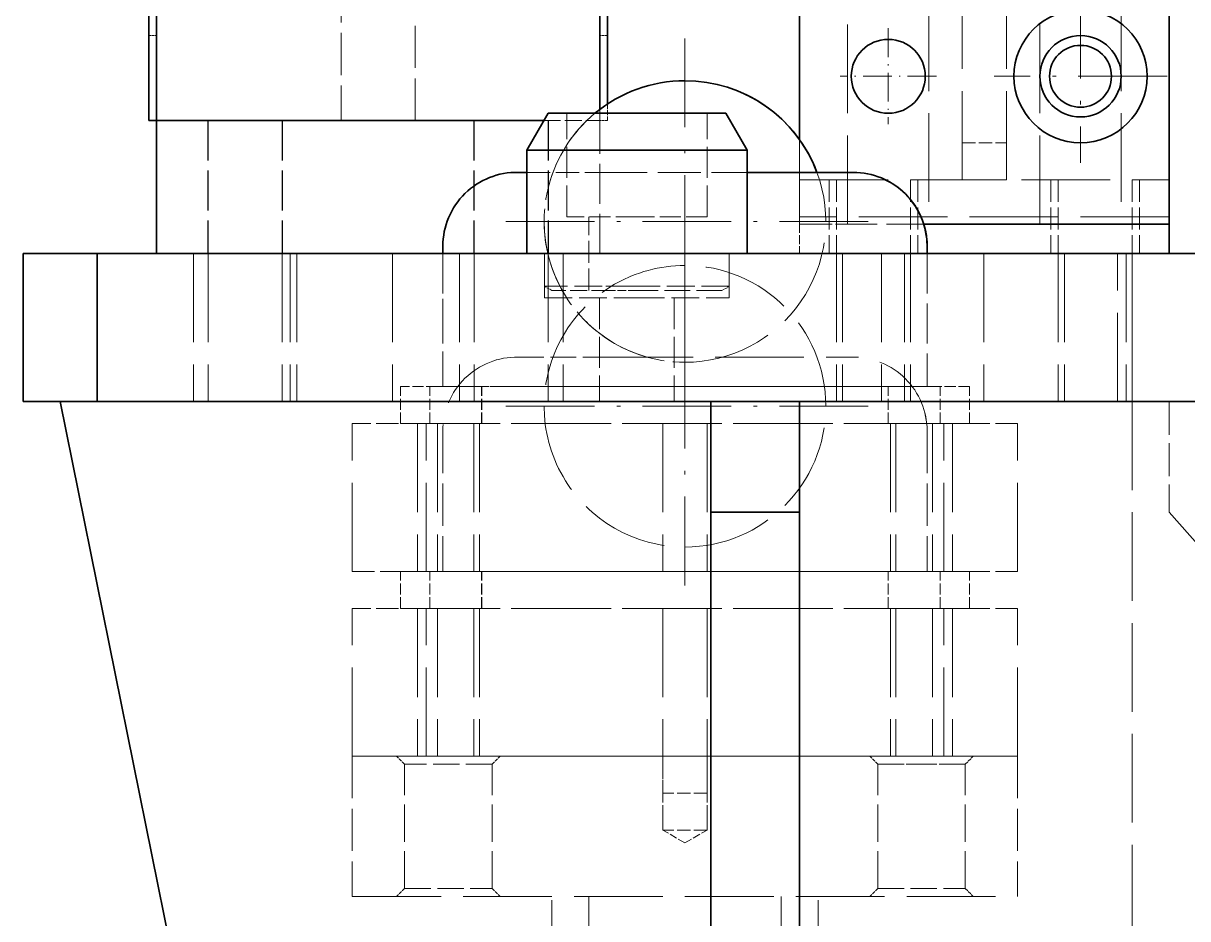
# Model space of a CAD drawing. Extents: x 0 to 18500, y -51 to 3802.
# Drawn here: x 2404.6 to 2562.1, y 1385.3 to 1506.5 of the extents above; entities that cross this region are included whole.
import ezdxf

# ---------------------------------------------------------------- set-up
doc = ezdxf.new("R2010")
doc.units = 0
doc.header["$MEASUREMENT"] = 0
for name, pattern in [('CENTER-HOKUTO', [23, 20, -1, 1, -1]), ('DASHDOT', [18.5, 12, -3, 0.5, -3]), ('DASHED', [15, 12, -3]), ('HIDDEN-HOKUTO', [3.8, 2.5, -1.3])]:
    doc.linetypes.add(name, pattern=pattern)
doc.layers.get('0').update_dxf_attribs({"linetype": 'CONTINUOUS'})
doc.layers.add('AM_7', color=2, linetype='CENTER-HOKUTO')
doc.layers.add('AM_HID', color=1, linetype='HIDDEN-HOKUTO')

msp = doc.modelspace()

# ---------------------------------------------------------------- linework, layer by layer
at = {"color": 7, "lineweight": 35}
for p, q in [((2421.62464, 1493.30492), (2421.62317, 1569.30492)), ((2422.62464, 1493.30492), (2422.62317, 1569.30492)), ((2482.62317, 1569.30626), (2482.62464, 1494.84361)), ((2483.62317, 1569.30632), (2483.62464, 1495.55138)), ((2422.62464, 1493.30492), (2422.62317, 1565.30492)), ((2482.62464, 1494.84471), (2482.62317, 1565.30626)), ((2559.62464, 1539.30644), (2559.62513, 1479.30644)), ((2509.62513, 1490.73088), (2509.62464, 1537.30602)), ((2559.62513, 1479.30644), (2559.62464, 1537.30644)), ((2422.62464, 1493.30492), (2475.03235, 1493.30614)), ((2422.62561, 1493.30492), (2475.03235, 1493.30614)), ((2559.62513, 1479.30644), (2526.41419, 1479.30614)), ((2404.62415, 1455.3062), (2404.62415, 1475.3062)), ((2414.62415, 1475.30626), (2629.62415, 1475.30675)), ((2414.62415, 1455.30626), (2414.62415, 1475.30626)), ((2409.62415, 1455.3062), (2497.62415, 1455.30638)), ((2409.62415, 1455.3062), (2449.62464, 1257.30626)), ((2414.62415, 1455.30626), (2639.62415, 1455.30681)), ((2509.62415, 1455.30644), (2649.62415, 1455.30681)), ((2497.62415, 1440.30644), (2497.62464, 1357.30651)), ((2509.62415, 1440.30651), (2509.62464, 1357.30651))]:
    msp.add_line(p, q, dxfattribs=at)
at = {"color": 7, "lineweight": 35, "ltscale": 0.025}
msp.add_line((2422.62464, 1493.30492), (2421.62464, 1493.30492), dxfattribs=at)
at = {"color": 7, "lineweight": 35, "ltscale": 0.45}
msp.add_line((2422.6261, 1475.30492), (2422.62561, 1493.30492), dxfattribs=at)
at = {"color": 7, "lineweight": 35, "ltscale": 0.144337}
for p, q in [((2475.61096, 1494.30638), (2472.72425, 1489.30638)), ((2499.63733, 1494.30644), (2502.52405, 1489.30644))]:
    msp.add_line(p, q, dxfattribs=at)
at = {"color": 7, "lineweight": 35, "ltscale": 0.173755}
msp.add_line((2482.56116, 1494.30638), (2475.61096, 1494.30638), dxfattribs=at)
at = {"color": 7, "lineweight": 35, "ltscale": 0.126575}
msp.add_line((2487.62415, 1494.30638), (2482.56116, 1494.30638), dxfattribs=at)
at = {"color": 7, "lineweight": 35, "ltscale": 0.30033}
msp.add_line((2499.63733, 1494.30644), (2487.62415, 1494.30638), dxfattribs=at)
at = {"color": 7, "lineweight": 35, "ltscale": 0.215509}
msp.add_line((2472.72425, 1489.30638), (2481.34461, 1489.30638), dxfattribs=at)
at = {"color": 7, "lineweight": 35, "ltscale": 0.35}
for p, q in [((2472.72425, 1475.30638), (2472.72425, 1489.30638)), ((2502.52405, 1475.30644), (2502.52405, 1489.30644))]:
    msp.add_line(p, q, dxfattribs=at)
at = {"color": 7, "lineweight": 35, "ltscale": 0.156989}
msp.add_line((2481.34461, 1489.30638), (2487.62415, 1489.30638), dxfattribs=at)
at = {"color": 7, "lineweight": 35, "ltscale": 0.372498}
msp.add_line((2487.62415, 1489.30638), (2502.52405, 1489.30644), dxfattribs=at)
at = {"color": 7, "lineweight": 35, "ltscale": 0.029175}
msp.add_line((2471.55725, 1486.30632), (2472.72425, 1486.30638), dxfattribs=at)
at = {"color": 7, "lineweight": 35, "ltscale": 0.358618}
msp.add_line((2502.52405, 1486.30638), (2516.86878, 1486.30644), dxfattribs=at)
at = {"color": 7, "lineweight": 35, "ltscale": 0.375}
for p, q in [((2527.12513, 1479.30614), (2542.12513, 1479.30626)), ((2497.62415, 1455.30644), (2497.62415, 1440.30644)), ((2509.62415, 1455.30651), (2509.62415, 1440.30651))]:
    msp.add_line(p, q, dxfattribs=at)
at = {"color": 7, "lineweight": 35, "ltscale": 0.1625}
msp.add_line((2553.12513, 1479.30638), (2559.62513, 1479.30644), dxfattribs=at)
at = {"color": 7, "lineweight": 35, "ltscale": 0.1}
msp.add_line((2559.62513, 1479.30644), (2559.62513, 1475.30644), dxfattribs=at)
at = {"color": 7, "lineweight": 35, "ltscale": 0.024995}
msp.add_line((2461.37439, 1476.30632), (2461.37439, 1475.30651), dxfattribs=at)
at = {"color": 7, "lineweight": 35, "ltscale": 0.024994}
msp.add_line((2526.87439, 1476.30651), (2526.87439, 1475.30675), dxfattribs=at)
at = {"color": 7, "lineweight": 35, "ltscale": 0.024997}
msp.add_line((2526.87439, 1476.30651), (2526.87439, 1475.30663), dxfattribs=at)
at = {"color": 7, "lineweight": 35, "ltscale": 0.024989}
msp.add_line((2526.87464, 1476.30644), (2526.87464, 1475.30687), dxfattribs=at)
at = {"color": 7, "lineweight": 35, "ltscale": 0.024992}
msp.add_line((2526.87464, 1476.30644), (2526.87464, 1475.30675), dxfattribs=at)
at = {"color": 7, "lineweight": 35, "ltscale": 0.024988}
msp.add_line((2526.87464, 1476.30638), (2526.87464, 1475.30687), dxfattribs=at)
at = {"color": 7, "lineweight": 35, "ltscale": 0.024986}
msp.add_line((2526.87488, 1476.30638), (2526.87488, 1475.30693), dxfattribs=at)
at = {"color": 7, "lineweight": 35, "ltscale": 0.024985}
msp.add_line((2526.87488, 1476.30638), (2526.87488, 1475.30699), dxfattribs=at)
at = {"color": 7, "lineweight": 35, "ltscale": 0.25}
for p, q in [((2414.62415, 1475.30626), (2404.62415, 1475.3062)), ((2404.62415, 1455.3062), (2414.62415, 1455.30626))]:
    msp.add_line(p, q, dxfattribs=at)
at = {"color": 7, "lineweight": 35, "ltscale": 0.3}
for p, q in [((2509.62415, 1455.30651), (2497.62415, 1455.30644)), ((2509.62415, 1440.30651), (2497.62415, 1440.30644))]:
    msp.add_line(p, q, dxfattribs=at)
at = {"color": 7, "lineweight": 35}
for centre, radius in [((2547.62513, 1499.30638), 9), ((2521.62513, 1499.30614), 5), ((2547.62513, 1499.30632), 5.5), ((2547.62513, 1499.30632), 4.188)]:
    msp.add_circle(centre, radius, dxfattribs=at)
for centre, radius, start, end in [((2494.12635, 1479.64672), 19.05912, 90.0063068, 129.7184063), ((2494.12415, 1479.65624), 19.0502, 20.4316964, 89.9996883), ((2494.12415, 1479.65618), 19.0502, 20.431763, 89.9996883), ((2494.12439, 1479.65618), 19.0502, 20.4318279, 89.9996883), ((2494.12464, 1479.65611), 19.0502, 20.4318962, 89.9996883), ((2494.12464, 1479.65611), 19.0502, 20.4319611, 89.9996883), ((2494.12464, 1479.65611), 19.0502, 20.4320277, 89.9996883), ((2494.12513, 1479.65642), 19.04981, 20.4315461, 64.829847), ((2471.37635, 1476.30498), 10.00223, 88.9643273, 179.9924098), ((2516.87439, 1476.30644), 10, 0.0001279, 90.031517), ((2516.87439, 1476.30644), 10, 0.0001279, 90.031517), ((2516.87464, 1476.30638), 10, 0.0001279, 90.031517), ((2516.87464, 1476.30638), 10, 0.0001279, 90.031517), ((2516.87464, 1476.30638), 10, 0.0001279, 90.031517), ((2516.87488, 1476.30638), 10, 0.0001279, 90.031517), ((2516.87488, 1476.30638), 10, 0.0001464, 64.8289249)]:
    msp.add_arc(centre, radius, start, end, dxfattribs=at)
at = {"layer": 'AM_7', "color": 2, "linetype": 'DASHDOT', "lineweight": 13}
for p, q in [((2547.62513, 1511.00633), (2547.62513, 1487.60631)), ((2494.12464, 1504.42137), (2494.12464, 1454.89134)), ((2559.32483, 1499.30638), (2535.92493, 1499.30638)), ((2518.88977, 1479.65636), (2469.3595, 1479.65636)), ((2494.12464, 1479.42137), (2494.12464, 1429.89134)), ((2518.88977, 1454.65636), (2469.35974, 1454.65636))]:
    msp.add_line(p, q, dxfattribs=at)
at = {"layer": 'AM_7', "color": 2, "linetype": 'DASHDOT', "lineweight": 13, "ltscale": 0.325}
for p, q in [((2521.62513, 1505.80614), (2521.62513, 1492.80614)), ((2528.12513, 1499.30614), (2515.12513, 1499.30614))]:
    msp.add_line(p, q, dxfattribs=at)
at = {"layer": 'AM_HID', "color": 1, "linetype": 'DASHED', "lineweight": 13}
for p, q in [((2509.62513, 1479.30602), (2509.62464, 1539.30602)), ((2531.62513, 1485.30626), (2531.62464, 1539.30626)), ((2537.62513, 1485.30626), (2537.62464, 1539.30626)), ((2516.12513, 1479.30608), (2516.12488, 1524.29076)), ((2527.12488, 1524.30614), (2527.12513, 1479.30614)), ((2542.12513, 1479.30626), (2542.12488, 1524.30626)), ((2553.12488, 1524.30638), (2553.12513, 1479.30638)), ((2509.62513, 1485.30602), (2559.62513, 1485.30644)), ((2559.62513, 1480.30644), (2509.62513, 1480.30602)), ((2414.62415, 1455.3062), (2414.62415, 1475.3062)), ((2414.62513, 1455.30614), (2414.62513, 1475.30614)), ((2414.62537, 1455.30608), (2414.62513, 1475.30608)), ((2422.6261, 1475.30492), (2472.72376, 1475.30602)), ((2427.6261, 1475.30614), (2427.6261, 1455.30614)), ((2427.6261, 1475.30614), (2427.6261, 1455.30614)), ((2429.62586, 1475.30614), (2429.6261, 1455.30614)), ((2439.62586, 1475.30614), (2439.6261, 1455.30614)), ((2440.70667, 1475.30626), (2440.70667, 1455.30626)), ((2441.6261, 1475.30614), (2441.6261, 1455.30614)), ((2441.6261, 1475.30614), (2441.6261, 1455.30614)), ((2454.54163, 1475.30632), (2454.54163, 1455.30632)), ((2463.6261, 1475.3062), (2463.6261, 1455.3062)), ((2463.6261, 1475.3062), (2463.6261, 1455.3062)), ((2465.62586, 1475.3062), (2465.6261, 1455.3062)), ((2475.62586, 1475.30626), (2475.6261, 1455.30626)), ((2477.6261, 1475.30626), (2477.6261, 1455.30626)), ((2477.6261, 1475.30626), (2477.6261, 1455.30626)), ((2509.62513, 1475.30602), (2559.62513, 1475.30644)), ((2514.62513, 1475.30632), (2514.62513, 1455.30632)), ((2515.43714, 1475.30632), (2515.43714, 1455.30632)), ((2520.70667, 1475.30651), (2520.70667, 1455.30651)), ((2523.81311, 1475.30638), (2523.81311, 1455.30638)), ((2524.62513, 1475.30638), (2524.62513, 1455.30638)), ((2534.54163, 1475.30651), (2534.54163, 1455.30651)), ((2544.62513, 1475.30638), (2544.62513, 1455.30638)), ((2545.43714, 1475.30638), (2545.43714, 1455.30638)), ((2552.62439, 1455.30651), (2552.62415, 1475.30651)), ((2553.81311, 1475.30638), (2553.81311, 1455.30638)), ((2554.62513, 1475.30644), (2554.62513, 1455.30644)), ((2554.62537, 1455.30638), (2554.62513, 1475.30638)), ((2483.21741, 1461.30638), (2516.86878, 1461.30644)), ((2527.62439, 1457.30651), (2460.62439, 1457.30632)), ((2478.42322, 1457.30638), (2526.87439, 1457.30651)), ((2554.62439, 1455.30657), (2554.62464, 1375.30657)), ((2449.12439, 1432.30626), (2449.12439, 1452.30626)), ((2457.9364, 1452.30626), (2457.9364, 1432.30626)), ((2457.93665, 1452.30626), (2457.93665, 1432.30626)), ((2457.93665, 1452.30626), (2457.93665, 1432.30626)), ((2457.93714, 1452.30626), (2457.93714, 1432.30626)), ((2529.12439, 1452.30651), (2459.12439, 1452.30632)), ((2459.12439, 1432.30632), (2459.12439, 1452.30632)), ((2459.12513, 1432.30626), (2459.12513, 1452.30626)), ((2527.62439, 1452.30651), (2460.62439, 1452.30632)), ((2460.6659, 1452.30632), (2460.6659, 1432.30632)), ((2460.6659, 1452.30626), (2460.66614, 1432.30626)), ((2460.66614, 1452.30626), (2460.66614, 1432.30626)), ((2460.66614, 1452.30626), (2460.66614, 1432.30626)), ((2460.66614, 1452.30626), (2460.66614, 1432.30626)), ((2460.66614, 1452.30626), (2460.66614, 1432.30626)), ((2460.66614, 1452.30626), (2460.66614, 1432.30626)), ((2460.66614, 1452.30626), (2460.66614, 1432.30626)), ((2460.66614, 1452.30626), (2460.66614, 1432.30626)), ((2460.66638, 1452.30626), (2460.66663, 1432.30626)), ((2460.66638, 1452.30626), (2460.66638, 1432.30626)), ((2460.66638, 1452.30626), (2460.66638, 1432.30626)), ((2460.66663, 1452.30626), (2460.66663, 1432.30626)), ((2460.66663, 1452.30626), (2460.66663, 1432.30626)), ((2465.58289, 1452.30632), (2465.58289, 1432.30632)), ((2465.58289, 1452.30632), (2465.58313, 1432.30632)), ((2465.58313, 1452.30632), (2465.58313, 1432.30632)), ((2465.58313, 1452.30626), (2465.58313, 1432.30626)), ((2465.58313, 1452.30626), (2465.58313, 1432.30626)), ((2465.58313, 1452.30626), (2465.58313, 1432.30626)), ((2465.58313, 1452.30626), (2465.58313, 1432.30626)), ((2465.58313, 1452.30626), (2465.58313, 1432.30626)), ((2465.58313, 1452.30626), (2465.58313, 1432.30626)), ((2465.58338, 1452.30626), (2465.58362, 1432.30626)), ((2465.58338, 1452.30626), (2465.58338, 1432.30626)), ((2465.58338, 1452.30626), (2465.58338, 1432.30626)), ((2465.58362, 1452.30626), (2465.58362, 1432.30626)), ((2465.58362, 1452.30626), (2465.58362, 1432.30626)), ((2466.31238, 1452.30632), (2466.31263, 1432.30632)), ((2466.31263, 1452.30626), (2466.31263, 1432.30626)), ((2466.31263, 1452.30626), (2466.31263, 1432.30626)), ((2466.31311, 1452.30626), (2466.31311, 1432.30626)), ((2491.12464, 1452.30638), (2491.12464, 1432.30638)), ((2491.12464, 1452.30638), (2491.12464, 1432.30638)), ((2491.12464, 1452.30632), (2491.12488, 1432.30632)), ((2491.12488, 1452.30632), (2491.12513, 1432.30632)), ((2497.12464, 1452.30638), (2497.12488, 1432.30638)), ((2497.12464, 1452.30638), (2497.12464, 1432.30638)), ((2497.12464, 1452.30638), (2497.12464, 1432.30638)), ((2497.12488, 1452.30632), (2497.12513, 1432.30632)), ((2521.9364, 1452.30651), (2521.9364, 1432.30651)), ((2521.93665, 1452.30638), (2521.93665, 1432.30638)), ((2521.93665, 1452.30638), (2521.93665, 1432.30638)), ((2521.93714, 1452.30638), (2521.93714, 1432.30638)), ((2522.6659, 1452.30651), (2522.6659, 1432.30651)), ((2522.6659, 1452.30651), (2522.66614, 1432.30651)), ((2522.66614, 1452.30644), (2522.66614, 1432.30644)), ((2522.66614, 1452.30644), (2522.66614, 1432.30644)), ((2522.66614, 1452.30644), (2522.66614, 1432.30644)), ((2522.66614, 1452.30644), (2522.66614, 1432.30644)), ((2522.66614, 1452.30644), (2522.66614, 1432.30644)), ((2522.66614, 1452.30638), (2522.66614, 1432.30638)), ((2522.66614, 1452.30638), (2522.66614, 1432.30638)), ((2522.66638, 1452.30638), (2522.66663, 1432.30638)), ((2522.66638, 1452.30638), (2522.66638, 1432.30638)), ((2522.66638, 1452.30638), (2522.66638, 1432.30638)), ((2522.66663, 1452.30638), (2522.66663, 1432.30638)), ((2522.66663, 1452.30638), (2522.66663, 1432.30638)), ((2527.58289, 1452.30651), (2527.58289, 1432.30651)), ((2527.58289, 1452.30651), (2527.58313, 1432.30651)), ((2527.58313, 1452.30651), (2527.58313, 1432.30651)), ((2527.58313, 1452.30651), (2527.58313, 1432.30651)), ((2527.58313, 1452.30644), (2527.58313, 1432.30644)), ((2527.58313, 1452.30644), (2527.58313, 1432.30644)), ((2527.58313, 1452.30644), (2527.58313, 1432.30644)), ((2527.58313, 1452.30644), (2527.58313, 1432.30644)), ((2527.58313, 1452.30644), (2527.58313, 1432.30644)), ((2527.58338, 1452.30638), (2527.58362, 1432.30638)), ((2527.58338, 1452.30638), (2527.58338, 1432.30638)), ((2527.58338, 1452.30638), (2527.58338, 1432.30638)), ((2527.58362, 1452.30638), (2527.58362, 1432.30638)), ((2527.58362, 1452.30638), (2527.58362, 1432.30638)), ((2529.12439, 1432.30651), (2529.12439, 1452.30651)), ((2529.12513, 1432.30638), (2529.12513, 1452.30638)), ((2530.31238, 1452.30651), (2530.31263, 1432.30651)), ((2530.31263, 1452.30644), (2530.31263, 1432.30644)), ((2530.31263, 1452.30644), (2530.31263, 1432.30644)), ((2530.31311, 1452.30638), (2530.31311, 1432.30638)), ((2539.12439, 1432.30651), (2539.12439, 1452.30651)), ((2559.62464, 1440.30651), (2634.62464, 1355.30675)), ((2529.12439, 1432.30651), (2459.12439, 1432.30632)), ((2527.62439, 1432.30651), (2460.62439, 1432.30632)), ((2478.42322, 1432.30638), (2526.87439, 1432.30651)), ((2449.12464, 1407.30626), (2449.12439, 1427.30626)), ((2457.93665, 1427.30626), (2457.93689, 1407.30626)), ((2457.93665, 1427.30626), (2457.93665, 1407.30626)), ((2457.93665, 1427.30626), (2457.93665, 1407.30626)), ((2457.93714, 1427.30626), (2457.93714, 1407.30626)), ((2529.12439, 1427.30651), (2459.12439, 1427.30632)), ((2459.12464, 1407.30632), (2459.12439, 1427.30632)), ((2459.12513, 1407.30626), (2459.12513, 1427.30626)), ((2527.62439, 1427.30651), (2460.62439, 1427.30632)), ((2460.6659, 1427.30632), (2460.66614, 1407.30632)), ((2460.66614, 1427.30626), (2460.66614, 1407.30626)), ((2460.66614, 1427.30626), (2460.66638, 1407.30626)), ((2460.66614, 1427.30626), (2460.66614, 1407.30626)), ((2460.66614, 1427.30626), (2460.66614, 1407.30626)), ((2460.66614, 1427.30626), (2460.66614, 1407.30626)), ((2460.66614, 1427.30626), (2460.66614, 1407.30626)), ((2460.66614, 1427.30626), (2460.66614, 1407.30626)), ((2460.66638, 1427.30626), (2460.66663, 1407.30626)), ((2460.66638, 1427.30626), (2460.66663, 1407.30626)), ((2460.66638, 1427.30626), (2460.66638, 1407.30626)), ((2460.66663, 1427.30626), (2460.66663, 1407.30626)), ((2460.66663, 1427.30626), (2460.66663, 1407.30626)), ((2460.66663, 1427.30626), (2460.66663, 1407.30626)), ((2465.58289, 1427.30632), (2465.58313, 1407.30632)), ((2465.58313, 1427.30632), (2465.58313, 1407.30632)), ((2465.58313, 1427.30632), (2465.58313, 1407.30632)), ((2465.58313, 1427.30626), (2465.58338, 1407.30626)), ((2465.58313, 1427.30626), (2465.58313, 1407.30626)), ((2465.58313, 1427.30626), (2465.58313, 1407.30626)), ((2465.58313, 1427.30626), (2465.58313, 1407.30626)), ((2465.58313, 1427.30626), (2465.58313, 1407.30626)), ((2465.58338, 1427.30626), (2465.58362, 1407.30626)), ((2465.58338, 1427.30626), (2465.58362, 1407.30626)), ((2465.58338, 1427.30626), (2465.58338, 1407.30626)), ((2465.58362, 1427.30626), (2465.58362, 1407.30626)), ((2465.58362, 1427.30626), (2465.58362, 1407.30626)), ((2465.58362, 1427.30626), (2465.58362, 1407.30626)), ((2466.31263, 1427.30632), (2466.31263, 1407.30632)), ((2466.31263, 1427.30626), (2466.31287, 1407.30626)), ((2466.31263, 1427.30626), (2466.31263, 1407.30626)), ((2466.31311, 1427.30626), (2466.31311, 1407.30626)), ((2491.12464, 1427.30638), (2491.12464, 1407.30638)), ((2491.12464, 1427.30638), (2491.12464, 1407.30638)), ((2491.12488, 1427.30632), (2491.12488, 1407.30632)), ((2491.12513, 1427.30632), (2491.12513, 1407.30632)), ((2497.12464, 1427.30638), (2497.12464, 1407.30638)), ((2497.12464, 1427.30638), (2497.12464, 1407.30638)), ((2497.12488, 1427.30638), (2497.12488, 1407.30638)), ((2497.12513, 1427.30632), (2497.12513, 1407.30632)), ((2521.93665, 1427.30651), (2521.93665, 1407.30651)), ((2521.93665, 1427.30638), (2521.93689, 1407.30638)), ((2521.93665, 1427.30638), (2521.93665, 1407.30638)), ((2521.93714, 1427.30638), (2521.93714, 1407.30638)), ((2522.6659, 1427.30651), (2522.66614, 1407.30651)), ((2522.66614, 1427.30651), (2522.66614, 1407.30651)), ((2522.66614, 1427.30644), (2522.66614, 1407.30644)), ((2522.66614, 1427.30644), (2522.66614, 1407.30644)), ((2522.66614, 1427.30644), (2522.66614, 1407.30644)), ((2522.66614, 1427.30644), (2522.66614, 1407.30644)), ((2522.66614, 1427.30644), (2522.66614, 1407.30644)), ((2522.66614, 1427.30638), (2522.66638, 1407.30638)), ((2522.66638, 1427.30638), (2522.66663, 1407.30638)), ((2522.66638, 1427.30638), (2522.66663, 1407.30638)), ((2522.66638, 1427.30638), (2522.66638, 1407.30638)), ((2522.66663, 1427.30638), (2522.66663, 1407.30638)), ((2522.66663, 1427.30638), (2522.66663, 1407.30638)), ((2522.66663, 1427.30638), (2522.66663, 1407.30638)), ((2527.58289, 1427.30651), (2527.58313, 1407.30651)), ((2527.58313, 1427.30651), (2527.58313, 1407.30651)), ((2527.58313, 1427.30651), (2527.58313, 1407.30651)), ((2527.58313, 1427.30651), (2527.58313, 1407.30651)), ((2527.58313, 1427.30644), (2527.58338, 1407.30644)), ((2527.58313, 1427.30644), (2527.58313, 1407.30644)), ((2527.58313, 1427.30644), (2527.58313, 1407.30644)), ((2527.58313, 1427.30644), (2527.58313, 1407.30644)), ((2527.58338, 1427.30644), (2527.58338, 1407.30644)), ((2527.58338, 1427.30638), (2527.58362, 1407.30638)), ((2527.58338, 1427.30638), (2527.58362, 1407.30638)), ((2527.58362, 1427.30638), (2527.58362, 1407.30638)), ((2527.58362, 1427.30638), (2527.58362, 1407.30638)), ((2527.58362, 1427.30638), (2527.58362, 1407.30638)), ((2529.12464, 1407.30651), (2529.12439, 1427.30651)), ((2529.12513, 1407.30638), (2529.12513, 1427.30638)), ((2530.31263, 1427.30651), (2530.31263, 1407.30651)), ((2530.31263, 1427.30644), (2530.31287, 1407.30644)), ((2530.31263, 1427.30644), (2530.31263, 1407.30644)), ((2530.31311, 1427.30638), (2530.31311, 1407.30638)), ((2539.12464, 1407.30651), (2539.12439, 1427.30651)), ((2449.12464, 1407.30626), (2539.12464, 1407.30651)), ((2529.12464, 1407.30651), (2459.12464, 1407.30632)), ((2449.12464, 1388.30626), (2539.12464, 1388.30651)), ((2476.12488, 1255.80638), (2476.12464, 1388.30638)), ((2476.12513, 1255.80626), (2476.12488, 1388.30632)), ((2476.12513, 1255.80626), (2476.12488, 1388.30626)), ((2476.12561, 1255.80626), (2476.12513, 1388.30626)), ((2481.12464, 1388.30638), (2481.12488, 1309.80638)), ((2481.12513, 1388.30626), (2481.12513, 1309.80626)), ((2507.12464, 1388.30638), (2507.12488, 1309.80638)), ((2507.12513, 1388.30638), (2507.12513, 1309.80638)), ((2512.12488, 1255.80638), (2512.12464, 1388.30644)), ((2512.12513, 1255.80638), (2512.12488, 1388.30638)), ((2512.12513, 1255.80638), (2512.12488, 1388.30638)), ((2512.12561, 1255.80638), (2512.12513, 1388.30638))]:
    msp.add_line(p, q, dxfattribs=at)
at = {"layer": 'AM_HID', "color": 1, "linetype": 'DASHED', "lineweight": 13, "ltscale": 0.475}
for p, q in [((2447.62537, 1512.30553), (2447.62561, 1493.30553)), ((2457.62561, 1493.30571), (2457.62537, 1512.30571)), ((2461.37439, 1476.30626), (2461.37464, 1457.30626)), ((2461.37464, 1476.30626), (2461.37464, 1457.30626)), ((2461.37464, 1476.30626), (2461.37464, 1457.30626)), ((2461.37464, 1476.30626), (2461.37464, 1457.30626)), ((2461.37488, 1476.30626), (2461.37488, 1457.30626)), ((2461.37488, 1476.30626), (2461.37513, 1457.30626)), ((2461.37439, 1451.30632), (2461.37439, 1432.30632)), ((2461.37464, 1451.30626), (2461.37464, 1432.30626)), ((2461.37464, 1451.30626), (2461.37488, 1432.30626)), ((2461.37464, 1451.30626), (2461.37464, 1432.30626)), ((2461.37464, 1451.30626), (2461.37464, 1432.30626)), ((2461.37488, 1451.30626), (2461.37513, 1432.30626)), ((2461.37513, 1451.30626), (2461.37513, 1432.30626)), ((2526.87439, 1451.30651), (2526.87439, 1432.30651)), ((2526.87464, 1451.30651), (2526.87464, 1432.30651)), ((2526.87464, 1451.30644), (2526.87464, 1432.30644)), ((2526.87464, 1451.30644), (2526.87464, 1432.30644)), ((2526.87464, 1451.30638), (2526.87488, 1432.30638)), ((2526.87488, 1451.30638), (2526.87513, 1432.30638)), ((2526.87513, 1451.30638), (2526.87513, 1432.30638)), ((2449.12464, 1407.30626), (2449.12464, 1388.30626)), ((2539.12464, 1407.30651), (2539.12464, 1388.30651))]:
    msp.add_line(p, q, dxfattribs=at)
at = {"layer": 'AM_HID', "color": 1, "linetype": 'DASHED', "lineweight": 13, "ltscale": 0.025}
for p, q in [((2421.62464, 1504.80492), (2422.62464, 1504.80492)), ((2421.62464, 1504.80486), (2422.62464, 1504.80492)), ((2483.62464, 1504.80626), (2482.62464, 1504.80626)), ((2483.62464, 1504.80626), (2482.62464, 1504.80626)), ((2483.62464, 1493.30632), (2482.62464, 1493.30626))]:
    msp.add_line(p, q, dxfattribs=at)
at = {"layer": 'AM_HID', "color": 1, "linetype": 'DASHED', "lineweight": 13, "ltscale": 0.038461}
msp.add_line((2482.62464, 1493.30626), (2482.62464, 1494.84471), dxfattribs=at)
at = {"layer": 'AM_HID', "color": 1, "linetype": 'DASHED', "lineweight": 13, "ltscale": 0.038434}
msp.add_line((2482.62464, 1494.84361), (2482.62464, 1493.30626), dxfattribs=at)
at = {"layer": 'AM_HID', "color": 1, "linetype": 'DASHED', "lineweight": 13, "ltscale": 0.056126}
msp.add_line((2483.62464, 1495.55138), (2483.62464, 1493.30632), dxfattribs=at)
at = {"layer": 'AM_HID', "color": 1, "linetype": 'DASHED', "lineweight": 13, "ltscale": 0.45}
for p, q in [((2429.57288, 1493.3051), (2429.57312, 1475.3051)), ((2429.57288, 1493.30504), (2429.57337, 1475.30504)), ((2429.62586, 1493.30504), (2429.6261, 1475.30504)), ((2439.62586, 1493.30528), (2439.6261, 1475.30528)), ((2439.67884, 1493.30528), (2439.67932, 1475.30528)), ((2439.67884, 1493.30528), (2439.67932, 1475.30528)), ((2465.57288, 1493.3059), (2465.57312, 1475.3059)), ((2465.57288, 1493.3059), (2465.57337, 1475.3059)), ((2465.62586, 1493.3059), (2465.6261, 1475.3059)), ((2475.62586, 1493.30614), (2475.6261, 1475.30614)), ((2475.67884, 1493.30614), (2475.67932, 1475.30614)), ((2475.67884, 1493.30608), (2475.67932, 1475.30608)), ((2482.6261, 1475.30626), (2482.62561, 1493.30626))]:
    msp.add_line(p, q, dxfattribs=at)
at = {"layer": 'AM_HID', "color": 1, "linetype": 'DASHED', "lineweight": 13, "ltscale": 0.25}
for p, q in [((2457.62561, 1493.30571), (2447.62561, 1493.30553)), ((2513.62513, 1485.30608), (2513.62513, 1475.30608)), ((2514.62513, 1485.30608), (2514.62537, 1475.30608)), ((2524.62513, 1485.30614), (2524.62537, 1475.30614)), ((2525.62513, 1485.30614), (2525.62513, 1475.30614)), ((2543.62513, 1485.30632), (2543.62537, 1475.30632)), ((2544.62513, 1485.30632), (2544.62513, 1475.30632)), ((2554.62513, 1485.30638), (2554.62513, 1475.30638)), ((2555.62513, 1485.30638), (2555.62537, 1475.30638)), ((2481.12415, 1470.30638), (2481.12415, 1480.30638)), ((2494.12415, 1470.30638), (2494.12415, 1480.30638)), ((2459.12439, 1452.30632), (2449.12439, 1452.30626)), ((2539.12439, 1452.30651), (2529.12439, 1452.30651)), ((2449.12439, 1432.30626), (2459.12439, 1432.30632)), ((2539.12439, 1432.30651), (2529.12439, 1432.30651)), ((2459.12439, 1427.30632), (2449.12439, 1427.30626)), ((2539.12439, 1427.30651), (2529.12439, 1427.30651)), ((2449.12464, 1407.30626), (2459.12464, 1407.30632)), ((2491.12464, 1397.30638), (2491.12464, 1407.30638)), ((2491.12513, 1397.30632), (2491.12513, 1407.30632)), ((2497.12464, 1397.30638), (2497.12464, 1407.30638)), ((2497.12513, 1397.30632), (2497.12513, 1407.30632)), ((2539.12464, 1407.30651), (2529.12464, 1407.30651))]:
    msp.add_line(p, q, dxfattribs=at)
at = {"layer": 'AM_HID', "color": 1, "linetype": 'DASHED', "lineweight": 13, "ltscale": 0.189832}
msp.add_line((2475.03235, 1493.30614), (2482.62561, 1493.30626), dxfattribs=at)
at = {"layer": 'AM_HID', "color": 1, "linetype": 'DASHED', "lineweight": 13, "ltscale": 0.189807}
msp.add_line((2475.03235, 1493.30614), (2482.62464, 1493.30626), dxfattribs=at)
at = {"layer": 'AM_HID', "color": 1, "linetype": 'DASHED', "lineweight": 13, "ltscale": 0.35}
for p, q in [((2478.12415, 1480.30638), (2478.12415, 1494.30638)), ((2497.12415, 1480.30638), (2497.12415, 1494.30638)), ((2482.57117, 1469.30638), (2482.57117, 1455.30638)), ((2492.67713, 1469.30638), (2492.67737, 1455.30638))]:
    msp.add_line(p, q, dxfattribs=at)
at = {"layer": 'AM_HID', "color": 1, "linetype": 'DASHED', "lineweight": 13, "ltscale": 0.285622}
msp.add_line((2509.62513, 1479.30602), (2509.62513, 1490.73088), dxfattribs=at)
at = {"layer": 'AM_HID', "color": 1, "linetype": 'DASHED', "lineweight": 13, "ltscale": 0.15}
for p, q in [((2531.62513, 1490.3062), (2537.62513, 1490.30626)), ((2537.62513, 1485.30626), (2531.62513, 1485.30626)), ((2475.12415, 1475.30638), (2475.12415, 1469.30638)), ((2500.12415, 1475.30644), (2500.12415, 1469.30644)), ((2497.12464, 1402.30638), (2491.12464, 1402.30638)), ((2497.12464, 1402.30638), (2491.12464, 1402.30638)), ((2497.12464, 1397.30638), (2491.12464, 1397.30638)), ((2497.12464, 1397.30638), (2491.12464, 1397.30638)), ((2497.12464, 1397.30638), (2491.12464, 1397.30638)), ((2497.12464, 1397.30638), (2491.12464, 1397.30638)), ((2497.12488, 1397.30638), (2491.12488, 1397.30632)), ((2497.12488, 1397.30638), (2491.12488, 1397.30632)), ((2497.12513, 1397.30632), (2491.12513, 1397.30632)), ((2497.12513, 1397.30632), (2491.12513, 1397.30632))]:
    msp.add_line(p, q, dxfattribs=at)
at = {"layer": 'AM_HID', "color": 1, "linetype": 'DASHED', "lineweight": 13, "ltscale": 0.372498}
for p, q in [((2472.72425, 1489.30638), (2487.62415, 1489.30638)), ((2487.62415, 1489.30638), (2502.52405, 1489.30644)), ((2487.62415, 1475.30638), (2472.72425, 1475.30638)), ((2502.52405, 1475.30644), (2487.62415, 1475.30638))]:
    msp.add_line(p, q, dxfattribs=at)
at = {"layer": 'AM_HID', "color": 1, "linetype": 'DASHED', "lineweight": 13, "ltscale": 0.262329}
msp.add_line((2472.72425, 1486.30638), (2483.21741, 1486.30638), dxfattribs=at)
at = {"layer": 'AM_HID', "color": 1, "linetype": 'DASHED', "lineweight": 13, "ltscale": 0.482666}
msp.add_line((2483.21741, 1486.30638), (2502.52405, 1486.30638), dxfattribs=at)
at = {"layer": 'AM_HID', "color": 1, "linetype": 'DASHED', "lineweight": 13, "ltscale": 0.2375}
for p, q in [((2487.62415, 1480.30638), (2478.12415, 1480.30638)), ((2497.12415, 1480.30638), (2487.62415, 1480.30638))]:
    msp.add_line(p, q, dxfattribs=at)
at = {"layer": 'AM_HID', "color": 1, "linetype": 'DASHED', "lineweight": 13, "ltscale": 0.419727}
msp.add_line((2526.41419, 1479.30614), (2509.62513, 1479.30602), dxfattribs=at)
at = {"layer": 'AM_HID', "color": 1, "linetype": 'DASHED', "lineweight": 13, "ltscale": 0.1625}
msp.add_line((2509.62513, 1479.30602), (2516.12513, 1479.30608), dxfattribs=at)
at = {"layer": 'AM_HID', "color": 1, "linetype": 'DASHED', "lineweight": 13, "ltscale": 0.1}
msp.add_line((2509.62513, 1479.30602), (2509.62513, 1475.30602), dxfattribs=at)
at = {"layer": 'AM_HID', "color": 1, "linetype": 'DASHED', "lineweight": 13, "ltscale": 0.450005}
msp.add_line((2461.37439, 1475.30651), (2461.37439, 1457.30632), dxfattribs=at)
at = {"layer": 'AM_HID', "color": 1, "linetype": 'DASHED', "lineweight": 13, "ltscale": 0.110567}
for p, q in [((2475.12415, 1470.88371), (2475.12415, 1475.30638)), ((2500.12415, 1470.88378), (2500.12415, 1475.30644))]:
    msp.add_line(p, q, dxfattribs=at)
at = {"layer": 'AM_HID', "color": 1, "linetype": 'DASHED', "lineweight": 13, "ltscale": 0.450006}
msp.add_line((2526.87439, 1475.30675), (2526.87464, 1457.30651), dxfattribs=at)
at = {"layer": 'AM_HID', "color": 1, "linetype": 'DASHED', "lineweight": 13, "ltscale": 0.450003}
msp.add_line((2526.87439, 1475.30663), (2526.87439, 1457.30651), dxfattribs=at)
at = {"layer": 'AM_HID', "color": 1, "linetype": 'DASHED', "lineweight": 13, "ltscale": 0.450011}
msp.add_line((2526.87464, 1475.30687), (2526.87464, 1457.30644), dxfattribs=at)
at = {"layer": 'AM_HID', "color": 1, "linetype": 'DASHED', "lineweight": 13, "ltscale": 0.450012}
msp.add_line((2526.87464, 1475.30687), (2526.87464, 1457.30638), dxfattribs=at)
at = {"layer": 'AM_HID', "color": 1, "linetype": 'DASHED', "lineweight": 13, "ltscale": 0.450008}
msp.add_line((2526.87464, 1475.30675), (2526.87464, 1457.30644), dxfattribs=at)
at = {"layer": 'AM_HID', "color": 1, "linetype": 'DASHED', "lineweight": 13, "ltscale": 0.450015}
msp.add_line((2526.87488, 1475.30699), (2526.87513, 1457.30638), dxfattribs=at)
at = {"layer": 'AM_HID', "color": 1, "linetype": 'DASHED', "lineweight": 13, "ltscale": 0.450014}
msp.add_line((2526.87488, 1475.30693), (2526.87488, 1457.30638), dxfattribs=at)
at = {"layer": 'AM_HID', "color": 1, "linetype": 'DASHED', "lineweight": 13, "ltscale": 0.3125}
for p, q in [((2487.62415, 1470.88378), (2475.12415, 1470.88371)), ((2500.12415, 1470.88378), (2487.62415, 1470.88378)), ((2475.12415, 1469.30638), (2487.62415, 1469.30638)), ((2487.62415, 1469.30638), (2500.12415, 1469.30644))]:
    msp.add_line(p, q, dxfattribs=at)
at = {"layer": 'AM_HID', "color": 1, "linetype": 'DASHED', "lineweight": 13, "ltscale": 0.028867}
for p, q in [((2476.12415, 1470.30638), (2475.12415, 1470.88371)), ((2499.12415, 1470.30644), (2500.12415, 1470.88378))]:
    msp.add_line(p, q, dxfattribs=at)
at = {"layer": 'AM_HID', "color": 1, "linetype": 'DASHED', "lineweight": 13, "ltscale": 0.190558}
msp.add_line((2483.74646, 1470.30638), (2476.12415, 1470.30638), dxfattribs=at)
at = {"layer": 'AM_HID', "color": 1, "linetype": 'DASHED', "lineweight": 13, "ltscale": 0.105371}
msp.add_line((2487.62415, 1470.88378), (2483.4093, 1470.88378), dxfattribs=at)
at = {"layer": 'AM_HID', "color": 1, "linetype": 'DASHED', "lineweight": 13, "ltscale": 0.096942}
msp.add_line((2487.62415, 1470.30638), (2483.74646, 1470.30638), dxfattribs=at)
at = {"layer": 'AM_HID', "color": 1, "linetype": 'DASHED', "lineweight": 13, "ltscale": 0.2875}
msp.add_line((2499.12415, 1470.30644), (2487.62415, 1470.30638), dxfattribs=at)
at = {"layer": 'AM_HID', "color": 1, "linetype": 'DASHED', "lineweight": 13, "ltscale": 0.291504}
msp.add_line((2471.55725, 1461.30632), (2483.21741, 1461.30638), dxfattribs=at)
at = {"layer": 'AM_HID', "color": 1, "linetype": 'DASHED', "lineweight": 13, "ltscale": 0.125}
for p, q in [((2460.62439, 1457.30632), (2455.62439, 1457.30626)), ((2455.62439, 1452.30626), (2455.62439, 1457.30626)), ((2459.62439, 1452.30632), (2459.62439, 1457.30632)), ((2459.62464, 1452.30626), (2459.62439, 1457.30626)), ((2459.62439, 1452.30626), (2459.62439, 1457.30626)), ((2459.62464, 1452.30626), (2459.62464, 1457.30626)), ((2459.62464, 1452.30626), (2459.62464, 1457.30626)), ((2459.62464, 1452.30626), (2459.62464, 1457.30626)), ((2459.62464, 1452.30626), (2459.62464, 1457.30626)), ((2459.62464, 1452.30626), (2459.62464, 1457.30626)), ((2459.62464, 1452.30626), (2459.62464, 1457.30626)), ((2459.62488, 1452.30626), (2459.62488, 1457.30626)), ((2459.62488, 1452.30626), (2459.62488, 1457.30626)), ((2459.62488, 1452.30626), (2459.62488, 1457.30626)), ((2459.62513, 1452.30626), (2459.62513, 1457.30626)), ((2459.62513, 1452.30626), (2459.62513, 1457.30626)), ((2466.62464, 1452.30632), (2466.62439, 1457.30632)), ((2466.62439, 1452.30632), (2466.62439, 1457.30632)), ((2466.62439, 1452.30632), (2466.62439, 1457.30632)), ((2466.62464, 1452.30626), (2466.62464, 1457.30626)), ((2466.62464, 1452.30626), (2466.62464, 1457.30626)), ((2466.62464, 1452.30626), (2466.62464, 1457.30626)), ((2466.62464, 1452.30626), (2466.62464, 1457.30626)), ((2466.62464, 1452.30626), (2466.62464, 1457.30626)), ((2466.62464, 1452.30626), (2466.62464, 1457.30626)), ((2466.62488, 1452.30626), (2466.62488, 1457.30626)), ((2466.62488, 1452.30626), (2466.62488, 1457.30626)), ((2466.62488, 1452.30626), (2466.62488, 1457.30626)), ((2466.62513, 1452.30626), (2466.62513, 1457.30626)), ((2466.62513, 1452.30626), (2466.62513, 1457.30626)), ((2521.62439, 1452.30651), (2521.62439, 1457.30651)), ((2521.62464, 1452.30644), (2521.62439, 1457.30644)), ((2521.62439, 1452.30644), (2521.62439, 1457.30644)), ((2521.62464, 1452.30644), (2521.62464, 1457.30644)), ((2521.62464, 1452.30644), (2521.62464, 1457.30644)), ((2521.62464, 1452.30644), (2521.62464, 1457.30644)), ((2521.62464, 1452.30638), (2521.62464, 1457.30638)), ((2521.62464, 1452.30638), (2521.62464, 1457.30638)), ((2521.62464, 1452.30638), (2521.62464, 1457.30638)), ((2521.62488, 1452.30638), (2521.62488, 1457.30638)), ((2521.62488, 1452.30638), (2521.62488, 1457.30638)), ((2521.62488, 1452.30638), (2521.62488, 1457.30638)), ((2521.62513, 1452.30638), (2521.62513, 1457.30638)), ((2521.62513, 1452.30638), (2521.62513, 1457.30638)), ((2532.62439, 1457.30651), (2527.62439, 1457.30651)), ((2528.62464, 1452.30651), (2528.62439, 1457.30651)), ((2528.62439, 1452.30651), (2528.62439, 1457.30651)), ((2528.62439, 1452.30651), (2528.62439, 1457.30651)), ((2528.62464, 1452.30651), (2528.62464, 1457.30651)), ((2528.62464, 1452.30644), (2528.62464, 1457.30644)), ((2528.62464, 1452.30644), (2528.62464, 1457.30644)), ((2528.62464, 1452.30644), (2528.62464, 1457.30644)), ((2528.62464, 1452.30644), (2528.62464, 1457.30644)), ((2528.62464, 1452.30644), (2528.62464, 1457.30644)), ((2528.62488, 1452.30638), (2528.62488, 1457.30638)), ((2528.62488, 1452.30638), (2528.62488, 1457.30638)), ((2528.62488, 1452.30638), (2528.62488, 1457.30638)), ((2528.62513, 1452.30638), (2528.62513, 1457.30638)), ((2528.62513, 1452.30638), (2528.62513, 1457.30638)), ((2532.62439, 1452.30651), (2532.62439, 1457.30651)), ((2460.62439, 1452.30632), (2455.62439, 1452.30626)), ((2532.62439, 1452.30651), (2527.62439, 1452.30651)), ((2460.62439, 1432.30632), (2455.62439, 1432.30626)), ((2455.62439, 1427.30626), (2455.62439, 1432.30626)), ((2459.62439, 1427.30632), (2459.62439, 1432.30632)), ((2459.62464, 1427.30626), (2459.62464, 1432.30626)), ((2459.62464, 1427.30626), (2459.62464, 1432.30626)), ((2459.62488, 1427.30626), (2459.62464, 1432.30626)), ((2459.62464, 1427.30626), (2459.62464, 1432.30626)), ((2459.62464, 1427.30626), (2459.62464, 1432.30626)), ((2459.62464, 1427.30626), (2459.62464, 1432.30626)), ((2459.62464, 1427.30626), (2459.62464, 1432.30626)), ((2459.62464, 1427.30626), (2459.62464, 1432.30626)), ((2459.62488, 1427.30626), (2459.62488, 1432.30626)), ((2459.62488, 1427.30626), (2459.62488, 1432.30626)), ((2459.62513, 1427.30626), (2459.62513, 1432.30626)), ((2459.62513, 1427.30626), (2459.62513, 1432.30626)), ((2459.62513, 1427.30626), (2459.62513, 1432.30626)), ((2466.62439, 1427.30632), (2466.62439, 1432.30632)), ((2466.62464, 1427.30632), (2466.62464, 1432.30632)), ((2466.62464, 1427.30632), (2466.62464, 1432.30632)), ((2466.62464, 1427.30626), (2466.62464, 1432.30626)), ((2466.62464, 1427.30626), (2466.62464, 1432.30626)), ((2466.62488, 1427.30626), (2466.62464, 1432.30626)), ((2466.62464, 1427.30626), (2466.62464, 1432.30626)), ((2466.62464, 1427.30626), (2466.62464, 1432.30626)), ((2466.62464, 1427.30626), (2466.62464, 1432.30626)), ((2466.62488, 1427.30626), (2466.62488, 1432.30626)), ((2466.62488, 1427.30626), (2466.62488, 1432.30626)), ((2466.62513, 1427.30626), (2466.62513, 1432.30626)), ((2466.62513, 1427.30626), (2466.62513, 1432.30626)), ((2466.62513, 1427.30626), (2466.62513, 1432.30626)), ((2521.62439, 1427.30651), (2521.62439, 1432.30651)), ((2521.62464, 1427.30644), (2521.62464, 1432.30644)), ((2521.62464, 1427.30644), (2521.62464, 1432.30644)), ((2521.62464, 1427.30644), (2521.62464, 1432.30644)), ((2521.62464, 1427.30644), (2521.62464, 1432.30644)), ((2521.62464, 1427.30644), (2521.62464, 1432.30644)), ((2521.62464, 1427.30638), (2521.62464, 1432.30638)), ((2521.62464, 1427.30638), (2521.62464, 1432.30638)), ((2521.62488, 1427.30638), (2521.62464, 1432.30638)), ((2521.62488, 1427.30638), (2521.62488, 1432.30638)), ((2521.62488, 1427.30638), (2521.62488, 1432.30638)), ((2521.62513, 1427.30638), (2521.62513, 1432.30638)), ((2521.62513, 1427.30638), (2521.62513, 1432.30638)), ((2521.62513, 1427.30638), (2521.62513, 1432.30638)), ((2532.62439, 1432.30651), (2527.62439, 1432.30651)), ((2528.62439, 1427.30651), (2528.62439, 1432.30651)), ((2528.62464, 1427.30651), (2528.62464, 1432.30651)), ((2528.62464, 1427.30651), (2528.62464, 1432.30651)), ((2528.62464, 1427.30651), (2528.62464, 1432.30651)), ((2528.62464, 1427.30644), (2528.62464, 1432.30644)), ((2528.62464, 1427.30644), (2528.62464, 1432.30644)), ((2528.62488, 1427.30644), (2528.62464, 1432.30644)), ((2528.62464, 1427.30644), (2528.62464, 1432.30644)), ((2528.62464, 1427.30644), (2528.62464, 1432.30644)), ((2528.62488, 1427.30638), (2528.62488, 1432.30638)), ((2528.62488, 1427.30638), (2528.62488, 1432.30638)), ((2528.62513, 1427.30638), (2528.62513, 1432.30638)), ((2528.62513, 1427.30638), (2528.62513, 1432.30638)), ((2528.62513, 1427.30638), (2528.62513, 1432.30638)), ((2532.62439, 1427.30651), (2532.62439, 1432.30651)), ((2460.62439, 1427.30632), (2455.62439, 1427.30626)), ((2532.62439, 1427.30651), (2527.62439, 1427.30651)), ((2491.12464, 1402.30638), (2491.12464, 1407.30638)), ((2497.12464, 1407.30638), (2497.12464, 1402.30638)), ((2491.12464, 1397.30638), (2491.12464, 1402.30638)), ((2491.12488, 1397.30632), (2491.12488, 1402.30632)), ((2497.12464, 1397.30638), (2497.12464, 1402.30638)), ((2497.12488, 1397.30638), (2497.12488, 1402.30638))]:
    msp.add_line(p, q, dxfattribs=at)
at = {"layer": 'AM_HID', "color": 1, "linetype": 'DASHED', "lineweight": 13, "ltscale": 0.426221}
for p, q in [((2461.37439, 1457.30632), (2478.42322, 1457.30638)), ((2461.37439, 1432.30632), (2478.42322, 1432.30638))]:
    msp.add_line(p, q, dxfattribs=at)
at = {"layer": 'AM_HID', "color": 1, "linetype": 'DASHED', "lineweight": 13, "ltscale": 0.3}
for p, q in [((2497.62415, 1455.30638), (2509.62415, 1455.30644)), ((2509.62513, 1440.30632), (2497.62513, 1440.30626))]:
    msp.add_line(p, q, dxfattribs=at)
at = {"layer": 'AM_HID', "color": 1, "linetype": 'DASHED', "lineweight": 13, "ltscale": 0.375}
msp.add_line((2559.62464, 1455.30651), (2559.62464, 1440.30651), dxfattribs=at)
at = {"layer": 'AM_HID', "color": 1, "linetype": 'DASHED', "lineweight": 13, "ltscale": 0.038272}
for p, q in [((2456.20716, 1406.2238), (2455.12464, 1407.30626)), ((2468.04212, 1406.22386), (2469.12464, 1407.30632)), ((2468.04212, 1406.2238), (2469.12464, 1407.30626)), ((2520.20716, 1406.22399), (2519.12464, 1407.30644)), ((2520.20716, 1406.22392), (2519.12464, 1407.30638)), ((2520.2074, 1406.22392), (2519.12488, 1407.30638)), ((2532.04212, 1406.22399), (2533.12464, 1407.30644)), ((2532.04236, 1406.22399), (2533.12488, 1407.30644)), ((2532.04261, 1406.22392), (2533.12513, 1407.30638)), ((2456.20764, 1389.38872), (2455.12513, 1388.30626)), ((2468.04212, 1389.38878), (2469.12464, 1388.30632)), ((2532.04236, 1389.3889), (2533.12488, 1388.30644))]:
    msp.add_line(p, q, dxfattribs=at)
at = {"layer": 'AM_HID', "color": 1, "linetype": 'DASHED', "lineweight": 13, "ltscale": 0.038273}
for p, q in [((2456.20716, 1406.22374), (2455.12464, 1407.30626)), ((2456.2074, 1406.22374), (2455.12488, 1407.30626)), ((2456.20764, 1406.22374), (2455.12513, 1407.30626)), ((2468.04236, 1406.22374), (2469.12488, 1407.30626)), ((2468.04261, 1406.22374), (2469.12513, 1407.30626)), ((2520.20764, 1406.22386), (2519.12513, 1407.30638)), ((2532.04212, 1406.22399), (2533.12464, 1407.30651)), ((2456.20716, 1389.38878), (2455.12464, 1388.30626)), ((2456.2074, 1389.38878), (2455.12488, 1388.30626)), ((2468.04236, 1389.38878), (2469.12488, 1388.30626)), ((2468.04236, 1389.38878), (2469.12488, 1388.30626)), ((2468.04261, 1389.38878), (2469.12513, 1388.30626)), ((2520.20716, 1389.38896), (2519.12464, 1388.30644)), ((2520.2074, 1389.3889), (2519.12488, 1388.30638)), ((2520.20764, 1389.3889), (2519.12513, 1388.30638)), ((2532.04212, 1389.38903), (2533.12464, 1388.30651)), ((2532.04236, 1389.38896), (2533.12488, 1388.30644)), ((2532.04261, 1389.3889), (2533.12513, 1388.30638))]:
    msp.add_line(p, q, dxfattribs=at)
at = {"layer": 'AM_HID', "color": 1, "linetype": 'DASHED', "lineweight": 13, "ltscale": 0.295874}
for p, q in [((2468.04212, 1406.22386), (2456.20716, 1406.2238)), ((2468.04212, 1406.22386), (2456.20716, 1406.2238)), ((2468.04212, 1406.2238), (2456.20716, 1406.22374)), ((2468.04212, 1406.2238), (2456.20716, 1406.22374)), ((2468.04236, 1406.22374), (2456.2074, 1406.22374)), ((2468.04236, 1406.22374), (2456.2074, 1406.22374)), ((2468.04261, 1406.22374), (2456.20764, 1406.22374)), ((2468.04261, 1406.22374), (2456.20764, 1406.22374)), ((2532.04212, 1406.22399), (2520.20716, 1406.22399)), ((2520.20716, 1406.22399), (2532.04212, 1406.22399)), ((2532.04212, 1406.22399), (2520.20716, 1406.22392)), ((2520.20716, 1406.22392), (2532.04212, 1406.22399)), ((2532.04236, 1406.22399), (2520.2074, 1406.22392)), ((2520.2074, 1406.22392), (2532.04236, 1406.22399)), ((2532.04261, 1406.22392), (2520.20764, 1406.22386)), ((2520.20764, 1406.22386), (2532.04261, 1406.22392)), ((2456.20716, 1389.38878), (2468.04212, 1389.38878)), ((2456.20716, 1389.38878), (2468.04212, 1389.38878)), ((2456.2074, 1389.38878), (2468.04236, 1389.38878)), ((2456.2074, 1389.38878), (2468.04236, 1389.38878)), ((2456.20764, 1389.38872), (2468.04261, 1389.38878)), ((2456.20764, 1389.38872), (2468.04261, 1389.38878)), ((2520.20716, 1389.38896), (2532.04212, 1389.38903)), ((2520.20716, 1389.38896), (2532.04212, 1389.38903)), ((2520.2074, 1389.3889), (2532.04236, 1389.3889)), ((2520.2074, 1389.3889), (2532.04236, 1389.3889)), ((2520.20764, 1389.3889), (2532.04261, 1389.3889)), ((2520.20764, 1389.3889), (2532.04261, 1389.3889))]:
    msp.add_line(p, q, dxfattribs=at)
at = {"layer": 'AM_HID', "color": 1, "linetype": 'DASHED', "lineweight": 13, "ltscale": 0.420876}
for p, q in [((2456.20716, 1389.38878), (2456.20716, 1406.2238)), ((2456.20764, 1389.38872), (2456.20764, 1406.22374)), ((2468.04236, 1389.38878), (2468.04212, 1406.2238)), ((2520.20716, 1389.38896), (2520.20716, 1406.22399)), ((2520.20716, 1389.3889), (2520.20716, 1406.22392)), ((2520.2074, 1389.3889), (2520.2074, 1406.22392)), ((2532.04236, 1389.38896), (2532.04212, 1406.22399)), ((2532.04261, 1389.3889), (2532.04261, 1406.22392))]:
    msp.add_line(p, q, dxfattribs=at)
at = {"layer": 'AM_HID', "color": 1, "linetype": 'DASHED', "lineweight": 13, "ltscale": 0.420874}
for p, q in [((2456.20716, 1389.38878), (2456.20716, 1406.22374)), ((2456.2074, 1389.38878), (2456.2074, 1406.22374)), ((2468.04236, 1389.38878), (2468.04236, 1406.22374)), ((2468.04261, 1389.38878), (2468.04261, 1406.22374)), ((2520.20764, 1389.3889), (2520.20764, 1406.22386)), ((2532.04212, 1389.38903), (2532.04212, 1406.22399))]:
    msp.add_line(p, q, dxfattribs=at)
at = {"layer": 'AM_HID', "color": 1, "linetype": 'DASHED', "lineweight": 13, "ltscale": 0.420877}
for p, q in [((2468.04212, 1389.38878), (2468.04212, 1406.22386)), ((2532.04236, 1389.3889), (2532.04236, 1406.22399))]:
    msp.add_line(p, q, dxfattribs=at)
at = {"layer": 'AM_HID', "color": 1, "linetype": 'DASHED', "lineweight": 13, "ltscale": 0.086603}
for p, q in [((2494.12464, 1395.57433), (2491.12464, 1397.30638)), ((2494.12464, 1395.57433), (2491.12464, 1397.30638)), ((2494.12513, 1395.57427), (2491.12513, 1397.30632)), ((2494.12464, 1395.57433), (2497.12464, 1397.30638)), ((2494.12464, 1395.57433), (2497.12464, 1397.30638)), ((2494.12488, 1395.57433), (2497.12488, 1397.30638)), ((2494.12513, 1395.57427), (2497.12513, 1397.30632))]:
    msp.add_line(p, q, dxfattribs=at)
at = {"layer": 'AM_HID', "color": 1, "linetype": 'DASHED', "lineweight": 13, "ltscale": 0.086602}
msp.add_line((2494.12488, 1395.57433), (2491.12488, 1397.30632), dxfattribs=at)
at = {"layer": 'AM_HID', "color": 1, "linetype": 'DASHED', "lineweight": 13, "ltscale": 0.038269}
for p, q in [((2456.20716, 1389.38878), (2455.12488, 1388.30626)), ((2520.20716, 1389.3889), (2519.12488, 1388.30638))]:
    msp.add_line(p, q, dxfattribs=at)
at = {"layer": 'AM_HID', "color": 1, "linetype": 'DASHED', "lineweight": 13, "ltscale": 0.29588}
for p, q in [((2456.20716, 1389.38878), (2468.04236, 1389.38878)), ((2456.20716, 1389.38878), (2468.04236, 1389.38878)), ((2520.20716, 1389.3889), (2532.04236, 1389.38896)), ((2520.20716, 1389.3889), (2532.04236, 1389.38896))]:
    msp.add_line(p, q, dxfattribs=at)
at = {"layer": 'AM_HID', "color": 1, "linetype": 'DASHED', "lineweight": 13}
for centre, radius, start, end in [((2494.12439, 1479.65636), 19.05, 90.0001459, 270.0001478), ((2494.12464, 1479.65636), 19.05, 90.0001459, 270.0001478), ((2494.12464, 1479.65636), 19.05, 90.0001459, 270.0001478), ((2494.12464, 1479.65636), 19.05, 90.0001459, 270.0001478), ((2494.12488, 1479.65636), 19.05, 90.0001459, 270.0001478), ((2494.12488, 1479.65636), 19.05, 90.0001459, 270.0001478), ((2494.12464, 1479.65489), 19.05141, 64.8307896, 89.9994219), ((2494.12439, 1479.65642), 19.05003, 129.7325585, 269.9999224), ((2471.37659, 1476.30498), 10.00223, 88.9643273, 179.9924098), ((2471.37659, 1476.30492), 10.00223, 88.9643273, 179.9924098), ((2471.37659, 1476.30492), 10.00223, 88.9643273, 179.9924098), ((2471.37659, 1476.30492), 10.00223, 88.9643273, 179.9924098), ((2471.37683, 1476.30492), 10.00223, 88.9643273, 179.9924098), ((2471.37708, 1476.30492), 10.00223, 88.9643273, 179.9924098), ((2494.12439, 1479.65636), 19.04999, 270.0001409, 20.4313822), ((2494.12439, 1479.65636), 19.04999, 270.0001409, 20.4313156), ((2494.12464, 1479.65636), 19.04999, 270.0001409, 20.4315803), ((2494.12464, 1479.65636), 19.04999, 270.0001409, 20.4315154), ((2494.12464, 1479.65636), 19.04999, 270.0001409, 20.4314471), ((2494.12488, 1479.65636), 19.04999, 270.0001409, 20.4316469), ((2494.12488, 1479.6563), 19.04999, 270.0001409, 20.4317135), ((2516.87488, 1476.3059), 10.00043, 64.8296011, 90.0310799), ((2494.12439, 1454.65636), 19.05, 90.0001459, 270.0001478), ((2494.12464, 1454.65636), 19.05, 90.0001459, 270.0001478), ((2494.12464, 1454.65636), 19.05, 90.0001459, 270.0001478), ((2494.12464, 1454.65636), 19.05, 90.0001459, 270.0001478), ((2494.12464, 1454.65636), 19.05, 90.0001459, 270.0001478), ((2494.12488, 1454.65636), 19.05, 90.0001459, 270.0001478), ((2494.12513, 1454.65636), 19.05, 90.0001459, 270.0001478), ((2494.12439, 1454.65636), 19.05, 270.0001478, 90.0001459), ((2494.12464, 1454.65636), 19.05, 270.0001478, 90.0001459), ((2494.12464, 1454.65636), 19.05, 270.0001478, 90.0001459), ((2494.12464, 1454.65636), 19.05, 270.0001478, 90.0001459), ((2494.12464, 1454.65636), 19.05, 270.0001478, 90.0001459), ((2494.12488, 1454.65636), 19.05, 270.0001478, 90.0001459), ((2494.12513, 1454.65636), 19.05, 270.0001478, 90.0001459), ((2471.37635, 1451.30498), 10.00223, 88.9643273, 179.9924098), ((2471.37659, 1451.30498), 10.00223, 88.9643273, 179.9924098), ((2471.37659, 1451.30492), 10.00223, 88.9643273, 179.9924098), ((2471.37659, 1451.30492), 10.00223, 88.9643273, 179.9924098), ((2471.37683, 1451.30492), 10.00223, 88.9643273, 179.9924098), ((2471.37708, 1451.30492), 10.00223, 88.9643273, 179.9924098), ((2471.37708, 1451.30492), 10.00223, 88.9643273, 179.9924098), ((2516.87439, 1451.30644), 10, 0.0001279, 90.031517), ((2516.87464, 1451.30644), 10, 0.0001279, 90.031517), ((2516.87464, 1451.30638), 10, 0.0001279, 90.031517), ((2516.87464, 1451.30638), 10, 0.0001279, 90.031517), ((2516.87464, 1451.30638), 10, 0.0001279, 90.031517), ((2516.87488, 1451.30638), 10, 0.0001279, 90.031517), ((2516.87513, 1451.30638), 10, 0.0001279, 90.031517)]:
    msp.add_arc(centre, radius, start, end, dxfattribs=at)

doc.saveas('drawing.dxf')
